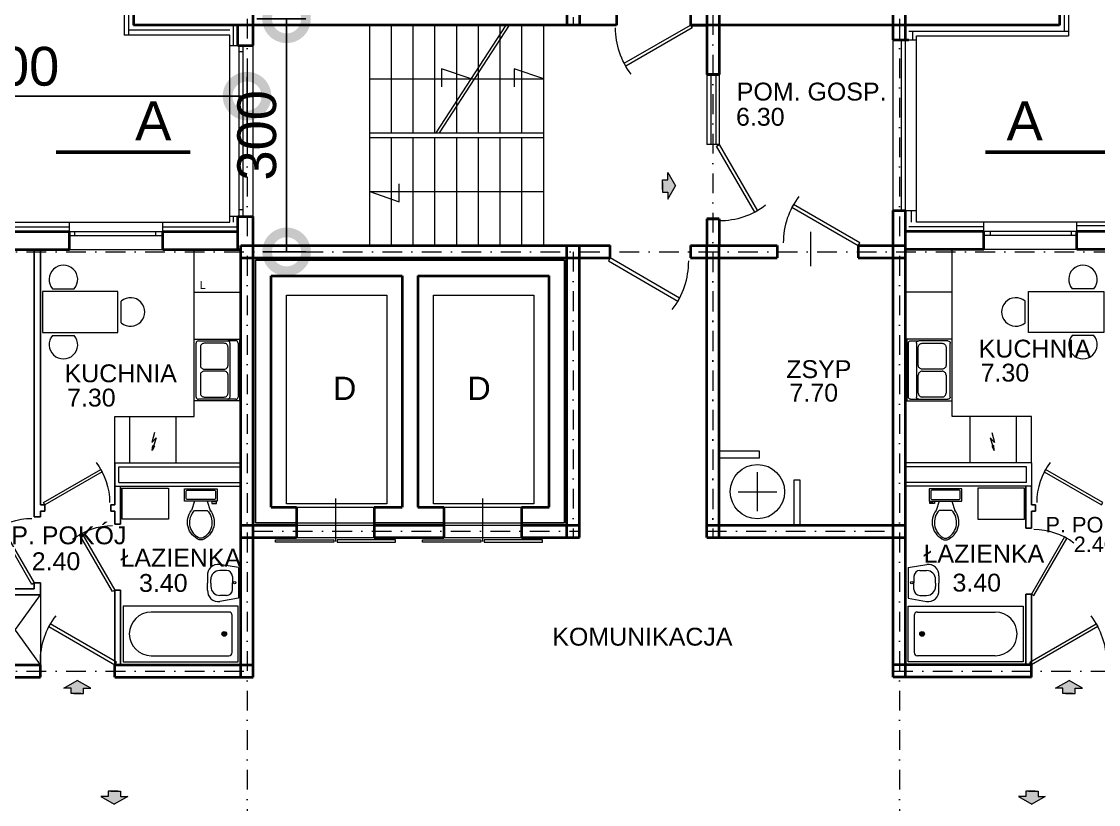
# Model space of a CAD drawing. Header units: millimetres. Extents: x 1319 to 32981, y -1505 to 15285.
# Drawn here: x 28264 to 29651, y 9442 to 10451 of the extents above; entities that cross this region are included whole.
import ezdxf

# ---------------------------------------------------------------- set-up
doc = ezdxf.new("R2010")
doc.units = ezdxf.units.MM
doc.header["$MEASUREMENT"] = 0
doc.header["$PDMODE"] = 2
doc.linetypes.add('DASHDOTX2', pattern=[50.8, 25.4, -12.7, 0, -12.7])
doc.layers.get('0').update_dxf_attribs({"lineweight": 5})
for name, color, linetype, lineweight in [('Ocieplenie', 6, 'Continuous', 5), ('Okna c.', 7, 'Continuous', 5), ('OPIS', 7, 'Continuous', 9), ('Osie', 1, 'DASHDOTX2', 5), ('Piony', 1, 'Continuous', 18), ('Scianki', 34, 'Continuous', 25), ('Urządzenia', 160, 'Continuous', 5), ('Widok', 7, 'Continuous', 9), ('Wymiary', 102, 'Continuous', 9), ('Wypełnienie', 7, 'Continuous', 5), ('Ściany k.', 7, 'Continuous', 35)]:
    doc.layers.add(name, color=color, linetype=linetype, lineweight=lineweight)
doc.styles.get("Standard").update_dxf_attribs({"font": 'ARIAL.TTF'})
doc.linetypes.add('BATTING', pattern='A,0.00254,-2.54,[134,ltypeshp.shx,S=2.54,R=0,X=-2.54,Y=0],-5.08,[134,ltypeshp.shx,S=2.54,R=180,X=2.54,Y=0],-2.54', length=10.16254)
doc.dimstyles.new('ISO-25', dxfattribs={"dimscale": 20, "dimtxt": 2.5, "dimasz": 5, "dimexe": 1.25, "dimexo": 0.625, "dimtad": 1, "dimtxsty": 'Standard', "dimblk": 'DOTSMALL', "dimcen": 2.5, "dimadec": 0, "dimazin": 0, "dimtfac": 1, "dimtmove": 0, "dimatfit": 3, "dimfxl": 0, "dimarcsym": 0})

# ---------------------------------------------------------------- blocks, each defined once
blk = doc.blocks.new('_DotSmall')
at = {"color": 0, "const_width": 0.5}
blk.add_lwpolyline([(-0.0625, 0, 1), (0.0625, 0, 1)], format="xyb", close=True, dxfattribs=at)
blk = doc.blocks.new('*D44')
at = {"layer": 'Defpoints', "color": 0}
for p in [(28554.2, 10354.7), (27954.2, 10281.1), (28554.2, 10283.1)]:
    blk.add_point(p, dxfattribs=at)
at = {"layer": 'Wymiary', "color": 0, "lineweight": -2}
for p, q in [((27954.2, 10293.6), (27954.2, 10379.7)), ((28554.2, 10295.6), (28554.2, 10379.7)), ((27954.2, 10354.7), (28554.2, 10354.7))]:
    blk.add_line(p, q, dxfattribs=at)
at = {"layer": 'Wymiary', "color": 0, "lineweight": -2, "xscale": 100, "yscale": 100, "zscale": 100, "rotation": 180}
blk.add_blockref('_DotSmall', (27954.2, 10354.7), dxfattribs=at)
at = {"layer": 'Wymiary', "color": 0, "lineweight": -2, "xscale": 100, "yscale": 100, "zscale": 100}
blk.add_blockref('_DotSmall', (28554.2, 10354.7), dxfattribs=at)
at = {"layer": 'Wymiary', "color": 0, "insert": (28254.2, 10392.8), "char_height": 50, "attachment_point": 5}
blk.add_mtext('600', dxfattribs=at)
blk = doc.blocks.new('Toilet - top')
for p, q in [((9.5, -6), (9.5, -2)), ((-10, -8.5), (-8, -8.5)), ((-10, -9.5), (-10, -8.5)), ((-7, -9.5), (-10, -9.5)), ((-8, -8.5), (-8, -8)), ((-7, -8), (-7, -9.5)), ((-4, -8), (-6, -14)), ((4, -8), (6, -14)), ((4, -14), (-4, -14))]:
    blk.add_line(p, q)
blk.add_lwpolyline([(10.5, -8), (10.5, 0), (-10.5, 0), (-10.5, -8)], close=True)
for points in [[(-9.5, -2), (-9.5, -6)], [(8.5, -1), (-8.5, -1)], [(-8.5, -7), (8.5, -7)]]:
    blk.add_lwpolyline(points)
for centre, radius, start, end in [((-8.62, -1.88), 0.884, 81.8699, 188.1301), ((-8.62, -6.12), 0.884, 171.8699, 278.1301), ((8.62, -1.88), 0.884, 351.8699, 98.1301), ((8.62, -6.12), 0.884, 261.8699, 8.1301), ((3.52, -21.58), 12.17, 141.46911, 247.97143), ((4.2, -21.82), 11.33, 136.36773, 238.94682), ((-3.52, -21.58), 12.17, 292.02843, 38.53071), ((-4.2, -21.82), 11.33, 301.05301, 43.63209), ((0, -27.88), 4, 245.73182, 294.26817), ((0, -29), 4, 254.86053, 285.13947)]:
    blk.add_arc(centre, radius, start, end)
blk = doc.blocks.new('Door - Right Hung 36 in.')
blk.add_lwpolyline([(-0.75, -1.3), (0, 0), (-31.18, 18), (-31.93, 16.7)], close=True)
blk.add_arc((0, 0), 36, 142.6899, 180)
blk = doc.blocks.new('*D60')
at = {"layer": 'Defpoints', "color": 0}
for p in [(28554.2, 10454.2), (28562.2, 10154.2), (28605.1, 10154.2)]:
    blk.add_point(p, dxfattribs=at)
at = {"layer": 'Wymiary', "color": 0, "lineweight": -2}
for p, q in [((28566.7, 10454.2), (28630.1, 10454.2)), ((28605.1, 10454.2), (28605.1, 10154.2)), ((28574.7, 10154.2), (28630.1, 10154.2))]:
    blk.add_line(p, q, dxfattribs=at)
at = {"layer": 'Wymiary', "color": 0, "lineweight": -2, "xscale": 100, "yscale": 100, "zscale": 100}
for p, rotation in [((28605.1, 10454.2), 90), ((28605.1, 10154.2), 270)]:
    blk.add_blockref('_DotSmall', p, dxfattribs=dict(at, rotation=rotation))
at = {"layer": 'Wymiary', "color": 0, "insert": (28567, 10304.2), "char_height": 50, "attachment_point": 5, "rotation": 90}
blk.add_mtext('300', dxfattribs=at)

msp = doc.modelspace()

# ---------------------------------------------------------------- hatches: boundary and pattern name
at = {"layer": 'Urządzenia'}
h = msp.add_hatch(color=256, dxfattribs=at)
h.dxf.hatch_style = 1
h.paths.add_polyline_path([(29095.988, 10256.382), (29095.988, 10247.032), (29089.121, 10247.032), (29089.121, 10234.642), (29089.121, 10231.128), (29095.988, 10231.128), (29095.988, 10221.777), (29105.867, 10239.08)])
h = msp.add_hatch(color=256, dxfattribs=at)
h.paths.add_polyline_path([(28335.639, 9601.904), (28318.336, 9592.024), (28327.687, 9592.024), (28327.687, 9585.158), (28340.077, 9585.158), (28343.591, 9585.158), (28343.591, 9592.024), (28352.941, 9592.024)])
h.paths.add_polyline_path([(28400.563, 9452.556), (28391.213, 9452.556), (28391.213, 9459.423), (28378.823, 9459.423), (28375.309, 9459.423), (28375.309, 9452.556), (28365.959, 9452.556), (28383.261, 9442.677)])
h = msp.add_hatch(color=256, dxfattribs=at)
h.dxf.hatch_style = 1
h.paths.add_polyline_path([(29612.704, 9601.904), (29595.402, 9592.024), (29604.752, 9592.024), (29604.752, 9585.158), (29617.142, 9585.158), (29620.656, 9585.158), (29620.656, 9592.024), (29630.007, 9592.024)])
msp.add_hatch(color=256, dxfattribs=at).paths.add_polyline_path([(29582.066, 9452.556), (29572.716, 9452.556), (29572.716, 9459.423), (29560.326, 9459.423), (29556.812, 9459.423), (29556.812, 9452.556), (29547.461, 9452.556), (29564.764, 9442.677)])

# ---------------------------------------------------------------- linework, layer by layer
at = {"layer": 'Ocieplenie'}
for p, q in [((28396.162, 10563.831), (28396.162, 10433.245)), ((29612.162, 10549.52), (29612.162, 10432.245)), ((28532.162, 10433.245), (28396.162, 10433.245)), ((28532.162, 10419.871), (28532.162, 10433.245)), ((29416.162, 10427.269), (29416.162, 10432.245)), ((29416.162, 10432.245), (29612.162, 10432.245)), ((28532.162, 10419.871), (28542.162, 10419.871)), ((29406.162, 10427.269), (29416.162, 10427.269)), ((29402.162, 10207.269), (29416.162, 10207.269)), ((29416.162, 10192.245), (29416.162, 10207.269)), ((28227.798, 10192.245), (28325.576, 10192.245)), ((28325.576, 10180.245), (28325.576, 10192.245)), ((28445.576, 10192.245), (28532.162, 10192.245)), ((28445.576, 10180.245), (28445.576, 10192.245)), ((28532.162, 10192.245), (28532.162, 10199.871)), ((28542.162, 10199.871), (28532.162, 10199.871)), ((29502.748, 10192.245), (29416.162, 10192.245)), ((29502.748, 10180.245), (29502.748, 10192.245)), ((29750.427, 10192.245), (29622.748, 10192.245)), ((29622.748, 10180.245), (29622.748, 10192.245))]:
    msp.add_line(p, q, dxfattribs=at)
at = {"layer": 'Ocieplenie', "linetype": 'BATTING', "ltscale": 0.5}
for p, q in [((28401.568, 10563.831), (28401.568, 10433.245)), ((29606.51, 10549.52), (29606.51, 10437.325)), ((28536.892, 10419.871), (28536.892, 10446.245)), ((28532.162, 10439.668), (28402.972, 10439.668)), ((29406.162, 10438.55), (29612.162, 10438.55)), ((29411.619, 10427.269), (29411.619, 10438.55)), ((29409.763, 10192.245), (29409.763, 10207.269)), ((28536.892, 10192.245), (28536.892, 10199.871)), ((28227.798, 10186.206), (28325.576, 10186.206)), ((28445.576, 10186.206), (28542.162, 10186.206)), ((29502.748, 10186.402), (29406.162, 10186.402)), ((29720.526, 10187.456), (29622.748, 10187.456))]:
    msp.add_line(p, q, dxfattribs=at)
at = {"layer": 'Okna c.'}
for p, q in [((28712.162, 10162.245), (28712.162, 10446.245)), ((28740.162, 10307.245), (28740.162, 10446.245)), ((28768.162, 10307.245), (28768.162, 10446.245)), ((28796.162, 10307.245), (28796.162, 10446.245)), ((28797.86, 10307.245), (28887.86, 10446.245)), ((28802.162, 10307.245), (28892.162, 10446.245)), ((28824.162, 10307.245), (28824.162, 10446.245)), ((28852.162, 10307.245), (28852.162, 10446.245)), ((28880.162, 10307.245), (28880.162, 10446.245)), ((28908.162, 10307.245), (28908.162, 10446.245)), ((28936.162, 10301.245), (28936.162, 10446.245)), ((28532.162, 10199.871), (28532.162, 10419.871)), ((28544.184, 10199.871), (28544.184, 10419.871)), ((28549.184, 10199.871), (28549.184, 10419.871)), ((28562.162, 10199.871), (28562.162, 10419.871)), ((29386.162, 10207.269), (29386.162, 10427.269)), ((29396.767, 10207.269), (29396.767, 10427.269)), ((29402.162, 10207.269), (29402.162, 10427.269)), ((29416.162, 10207.269), (29416.162, 10427.269)), ((28544.184, 10412.012), (28549.184, 10412.012)), ((28842.86, 10376.745), (28804.806, 10389.8)), ((28804.806, 10389.8), (28804.806, 10366.572)), ((28936.162, 10376.745), (28898.108, 10389.8)), ((28898.108, 10389.8), (28898.108, 10366.572)), ((28712.162, 10376.745), (28936.162, 10376.745)), ((29146.162, 10382.481), (29146.162, 10292.481)), ((29151.339, 10382.481), (29151.339, 10292.481)), ((29157.926, 10382.481), (29157.926, 10292.481)), ((29162.162, 10382.481), (29162.162, 10292.481)), ((28712.162, 10307.245), (28936.162, 10307.245)), ((28712.162, 10301.245), (28936.162, 10301.245)), ((28740.162, 10162.245), (28740.162, 10301.245)), ((28768.162, 10162.245), (28768.162, 10301.245)), ((28796.162, 10162.245), (28796.162, 10301.245)), ((28824.162, 10162.245), (28824.162, 10301.245)), ((28852.162, 10162.245), (28852.162, 10301.245)), ((28880.162, 10162.245), (28880.162, 10301.245)), ((28908.162, 10162.245), (28908.162, 10301.245)), ((28936.162, 10162.245), (28936.162, 10301.245)), ((29162.162, 10292.481), (29146.162, 10292.481)), ((28750.216, 10218.69), (28750.216, 10241.918)), ((28712.162, 10231.745), (28936.162, 10231.745)), ((28712.162, 10231.745), (28750.216, 10218.69)), ((28544.184, 10208.619), (28549.184, 10208.619)), ((28325.576, 10192.245), (28445.576, 10192.245)), ((29622.748, 10192.245), (29502.748, 10192.245)), ((28325.576, 10180.245), (28445.576, 10180.245)), ((28332.35, 10175.245), (28332.35, 10180.245)), ((28436.686, 10175.245), (28436.686, 10180.245)), ((29622.748, 10180.245), (29502.748, 10180.245)), ((29511.638, 10175.245), (29511.638, 10180.245)), ((29615.974, 10175.245), (29615.974, 10180.245)), ((28325.576, 10175.245), (28445.576, 10175.245)), ((29622.748, 10175.245), (29502.748, 10175.245)), ((28325.576, 10157.245), (28445.576, 10157.245)), ((29622.748, 10157.245), (29502.748, 10157.245))]:
    msp.add_line(p, q, dxfattribs=at)
at = {"layer": 'Osie'}
for p, q in [((28974.162, 11474.245), (28974.162, 10447.245)), ((29154.162, 10764.245), (29154.162, 9786.245)), ((28554.162, 10454.245), (28554.162, 8856.245)), ((29394.162, 10454.245), (29394.162, 8856.245)), ((27354.162, 10154.245), (29986.162, 10154.245)), ((28974.162, 10154.245), (28974.162, 9786.245)), ((29154.162, 10154.245), (29154.162, 9786.245)), ((28562.162, 9794.245), (28982.162, 9794.245)), ((29146.162, 9794.245), (29386.162, 9794.245)), ((29146.162, 9794.245), (29386.162, 9794.245)), ((27354.162, 9614.245), (28562.162, 9614.245)), ((29386.162, 9614.245), (30615.162, 9614.245))]:
    msp.add_line(p, q, dxfattribs=at)
at = {"layer": 'Piony'}
for p, q in [((28384.162, 9882.245), (28546.162, 9882.245)), ((28389.162, 9877.245), (28546.162, 9877.245)), ((28389.162, 9857.245), (28389.162, 9877.245)), ((29564.162, 9882.245), (29402.162, 9882.245)), ((29557.866, 9877.245), (29402.162, 9877.245)), ((29557.866, 9857.245), (29557.866, 9877.245)), ((29564.162, 9882.245), (29564.162, 9852.245)), ((28384.162, 9852.245), (28546.162, 9852.245)), ((28389.162, 9857.245), (28546.162, 9857.245)), ((29557.866, 9857.245), (29402.162, 9857.245)), ((29564.162, 9852.245), (29402.162, 9852.245))]:
    msp.add_line(p, q, dxfattribs=at)
at = {"layer": 'Scianki'}
for p, q in [((28280.162, 9812.699), (28280.162, 10157.245)), ((28288.162, 9828.245), (28288.162, 10157.245)), ((28565.162, 9805.245), (28565.162, 10143.245)), ((28565.162, 10143.245), (28963.162, 10143.245)), ((28963.162, 9805.245), (28963.162, 10143.245)), ((28384.162, 9828.245), (28384.162, 9882.245)), ((28391.162, 9803.334), (28391.162, 9852.245)), ((29557.162, 9798.334), (29557.162, 9852.245)), ((29564.162, 9828.208), (29564.162, 9852.245)), ((28288.162, 9828.245), (28294.031, 9828.245)), ((28288.162, 9820.245), (28294.031, 9820.245)), ((28288.162, 9812.699), (28288.162, 9820.245)), ((28294.031, 9820.245), (28294.031, 9828.245)), ((28379.031, 9820.245), (28379.031, 9828.245)), ((28379.031, 9828.245), (28384.162, 9828.245)), ((28379.031, 9820.245), (28384.162, 9820.245)), ((28384.162, 9803.334), (28384.162, 9820.245)), ((29569.293, 9828.208), (29564.162, 9828.208)), ((29564.162, 9798.334), (29564.162, 9820.208)), ((29569.293, 9820.208), (29564.162, 9820.208)), ((29569.293, 9820.208), (29569.293, 9828.208)), ((28280.162, 9812.699), (28280.162, 9814.61)), ((28280.162, 9812.699), (28288.162, 9812.699)), ((28565.162, 9805.245), (28617.97, 9805.245)), ((28717.97, 9805.245), (28807.51, 9805.245)), ((28907.51, 9805.245), (28963.162, 9805.245)), ((28384.162, 9803.334), (28391.162, 9803.334)), ((29564.162, 9798.334), (29557.162, 9798.334)), ((28280.162, 9720.245), (28280.162, 9727.699)), ((28280.162, 9727.699), (28288.162, 9727.699)), ((28288.162, 9712.245), (28288.162, 9727.699)), ((28215.162, 9720.245), (28280.162, 9720.245)), ((28223.162, 9712.245), (28288.162, 9712.245)), ((28384.162, 9718.334), (28391.162, 9718.334)), ((28384.162, 9622.245), (28384.162, 9718.334)), ((28391.162, 9622.245), (28391.162, 9718.334)), ((29557.162, 9622.245), (29557.162, 9713.334)), ((29564.162, 9713.334), (29557.162, 9713.334)), ((29564.162, 9622.245), (29564.162, 9713.334))]:
    msp.add_line(p, q, dxfattribs=at)
at = {"layer": 'Urządzenia'}
for p, q in [((29095.988, 10247.032), (29095.988, 10256.382)), ((29095.988, 10256.382), (29105.867, 10239.08)), ((29089.121, 10247.032), (29095.988, 10247.032)), ((29089.121, 10234.642), (29089.121, 10247.032)), ((29089.121, 10243.518), (29089.121, 10231.128)), ((29095.988, 10221.777), (29105.867, 10239.08)), ((29089.121, 10231.128), (29095.988, 10231.128)), ((29095.988, 10231.128), (29095.988, 10221.777)), ((29279.599, 10179.88), (29279.599, 10135.778)), ((28486.162, 9942.245), (28486.162, 10157.245)), ((29462.162, 9942.245), (29462.162, 10157.245)), ((28303.765, 10106.626), (28331.792, 10106.626)), ((28486.162, 10102.245), (28546.162, 10102.245)), ((29462.162, 10102.245), (29402.162, 10102.245)), ((29644.558, 10106.626), (29616.531, 10106.626)), ((28392.334, 10062.668), (28392.334, 10090.695)), ((29555.989, 10062.668), (29555.989, 10090.695)), ((28303.765, 10046.551), (28331.792, 10046.551)), ((28486.162, 10041.54), (28545.633, 10041.54)), ((28486.162, 9962.245), (28486.162, 10041.54)), ((28544.642, 10041.54), (28544.642, 9962.245)), ((28545.633, 10041.54), (28545.633, 9962.245)), ((29462.162, 10041.54), (29402.69, 10041.54)), ((29402.69, 10041.54), (29402.69, 9962.245)), ((29403.681, 10041.54), (29403.681, 9962.245)), ((29462.162, 9962.245), (29462.162, 10041.54)), ((29644.558, 10046.551), (29616.531, 10046.551)), ((28488.641, 9967.201), (28488.641, 10036.584)), ((28491.614, 10039.558), (28529.279, 10039.558)), ((28494.092, 10031.38), (28494.092, 10008.087)), ((28524.819, 10036.337), (28499.047, 10036.337)), ((28539.687, 10039.558), (28529.279, 10039.558)), ((28529.774, 10008.087), (28529.774, 10031.38)), ((28532.252, 10036.584), (28532.252, 9967.201)), ((28542.66, 10036.584), (28542.66, 9967.201)), ((29405.664, 10036.584), (29405.664, 9967.201)), ((29408.637, 10039.558), (29419.045, 10039.558)), ((29416.071, 10036.584), (29416.071, 9967.201)), ((29418.549, 10008.087), (29418.549, 10031.38)), ((29456.709, 10039.558), (29419.045, 10039.558)), ((29423.505, 10036.337), (29449.276, 10036.337)), ((29454.232, 10031.38), (29454.232, 10008.087)), ((29459.683, 9967.201), (29459.683, 10036.584)), ((28499.047, 10003.132), (28524.819, 10003.132)), ((28524.819, 10000.39), (28499.047, 10000.39)), ((29449.276, 10003.132), (29423.505, 10003.132)), ((29423.505, 10000.39), (29449.276, 10000.39)), ((28494.092, 9995.434), (28494.092, 9972.141)), ((28529.774, 9972.141), (28529.774, 9995.434)), ((29418.549, 9972.141), (29418.549, 9995.434)), ((29454.232, 9995.434), (29454.232, 9972.141)), ((28545.633, 9962.245), (28486.162, 9962.245)), ((28539.687, 9964.228), (28491.614, 9964.228)), ((28499.047, 9967.185), (28524.819, 9967.185)), ((29402.69, 9962.245), (29462.162, 9962.245)), ((29408.637, 9964.228), (29456.709, 9964.228)), ((29449.276, 9967.185), (29423.505, 9967.185)), ((28384.162, 9882.245), (28384.162, 9942.245)), ((28384.162, 9942.245), (28486.162, 9942.245)), ((28403.162, 9882.245), (28403.162, 9942.245)), ((28463.162, 9882.245), (28463.162, 9942.245)), ((29564.162, 9942.245), (29462.162, 9942.245)), ((29485.162, 9882.245), (29485.162, 9942.245)), ((29545.162, 9882.245), (29545.162, 9942.245)), ((29564.162, 9882.245), (29564.162, 9942.245)), ((28434.881, 9921.475), (28431.724, 9908.547)), ((29513.442, 9921.475), (29516.6, 9908.547)), ((28431.724, 9908.547), (28437.408, 9914.538)), ((28437.408, 9914.538), (28432.04, 9898.458)), ((28432.04, 9898.458), (28432.698, 9904.715)), ((28435.236, 9903.764), (28432.04, 9898.458)), ((28432.698, 9904.715), (28435.236, 9903.764)), ((29510.916, 9914.538), (29516.284, 9898.458)), ((29516.6, 9908.547), (29510.916, 9914.538)), ((29515.626, 9904.715), (29513.088, 9903.764)), ((29513.088, 9903.764), (29516.284, 9898.458)), ((29516.284, 9898.458), (29515.626, 9904.715)), ((29211.401, 9820.245), (29211.401, 9870.245)), ((29211.401, 9820.245), (29211.401, 9870.245)), ((28667.97, 9836.629), (28667.97, 9781.032)), ((28857.51, 9836.629), (28857.51, 9781.032)), ((29186.401, 9845.245), (29236.401, 9845.245)), ((29186.401, 9845.245), (29236.401, 9845.245)), ((28617.97, 9825.245), (28717.97, 9825.245)), ((28807.51, 9825.245), (28907.51, 9825.245)), ((28617.97, 9805.245), (28717.97, 9805.245)), ((28807.51, 9805.245), (28907.51, 9805.245)), ((28617.97, 9802.245), (28717.97, 9802.245)), ((28807.51, 9802.245), (28907.51, 9802.245)), ((28617.97, 9786.245), (28717.97, 9786.245)), ((28807.51, 9786.245), (28907.51, 9786.245)), ((28543.002, 9747.43), (28518.985, 9751.423)), ((29405.322, 9747.43), (29429.338, 9751.423)), ((28503.401, 9736.772), (28503.28, 9727.635)), ((28527.656, 9743.778), (28519.016, 9743.743)), ((28535.368, 9736.129), (28535.402, 9727.766)), ((28543.002, 9747.43), (28543.002, 9708.137)), ((29405.322, 9747.43), (29405.322, 9708.137)), ((29412.956, 9736.129), (29412.922, 9727.766)), ((29420.667, 9743.778), (29429.307, 9743.743)), ((29444.922, 9736.772), (29445.044, 9727.635)), ((28503.476, 9718.5), (28503.28, 9727.635)), ((28507.562, 9727.653), (28507.544, 9732.176)), ((28507.562, 9727.653), (28507.581, 9723.13)), ((28535.436, 9719.403), (28535.402, 9727.766)), ((29412.888, 9719.403), (29412.922, 9727.766)), ((29440.761, 9727.653), (29440.743, 9723.13)), ((29440.761, 9727.653), (29440.78, 9732.176)), ((29444.848, 9718.5), (29445.044, 9727.635)), ((28288.162, 9622.245), (28223.162, 9712.245)), ((28223.162, 9622.245), (28288.162, 9712.245)), ((28288.162, 9712.245), (28288.162, 9677.613)), ((28527.787, 9711.692), (28519.147, 9711.657)), ((28543.002, 9708.137), (28519.179, 9703.977)), ((29405.322, 9708.137), (29429.145, 9703.977)), ((29420.536, 9711.692), (29429.176, 9711.657)), ((28288.162, 9677.613), (28288.162, 9622.245)), ((28526.883, 9662.045), (28522.883, 9662.045)), ((28524.883, 9664.045), (28524.883, 9660.045)), ((29421.441, 9662.045), (29425.441, 9662.045)), ((29423.441, 9664.045), (29423.441, 9660.045)), ((28318.336, 9592.024), (28335.639, 9601.904)), ((28352.941, 9592.024), (28335.639, 9601.904)), ((29595.402, 9592.024), (29612.704, 9601.904)), ((29630.007, 9592.024), (29612.704, 9601.904)), ((28327.687, 9592.024), (28318.336, 9592.024)), ((28327.687, 9585.158), (28327.687, 9592.024)), ((28340.077, 9585.158), (28327.687, 9585.158)), ((28331.201, 9585.158), (28343.591, 9585.158)), ((28343.591, 9585.158), (28343.591, 9592.024)), ((28343.591, 9592.024), (28352.941, 9592.024)), ((29604.752, 9592.024), (29595.402, 9592.024)), ((29604.752, 9585.158), (29604.752, 9592.024)), ((29617.142, 9585.158), (29604.752, 9585.158)), ((29608.266, 9585.158), (29620.656, 9585.158)), ((29620.656, 9592.024), (29630.007, 9592.024)), ((29620.656, 9585.158), (29620.656, 9592.024)), ((28375.309, 9459.423), (28375.309, 9452.556)), ((28387.699, 9459.423), (28375.309, 9459.423)), ((28378.823, 9459.423), (28391.213, 9459.423)), ((28391.213, 9459.423), (28391.213, 9452.556)), ((29556.812, 9459.423), (29556.812, 9452.556)), ((29569.202, 9459.423), (29556.812, 9459.423)), ((29560.326, 9459.423), (29572.716, 9459.423)), ((29572.716, 9459.423), (29572.716, 9452.556)), ((28365.959, 9452.556), (28383.261, 9442.677)), ((28375.309, 9452.556), (28365.959, 9452.556)), ((28400.563, 9452.556), (28383.261, 9442.677)), ((28391.213, 9452.556), (28400.563, 9452.556)), ((29556.812, 9452.556), (29547.461, 9452.556)), ((29547.461, 9452.556), (29564.764, 9442.677)), ((29582.066, 9452.556), (29564.764, 9442.677)), ((29572.716, 9452.556), (29582.066, 9452.556))]:
    msp.add_line(p, q, dxfattribs=at)
for points in [[(28290.678, 10050.224), (28387.678, 10050.224), (28387.678, 10103.224), (28290.678, 10103.224)], [(28605.229, 10098.222), (28734.341, 10098.222), (28734.341, 9829.827), (28605.229, 9829.827)], [(28794.229, 10098.222), (28923.341, 10098.222), (28923.341, 9829.827), (28794.229, 9829.827)], [(29657.646, 10050.224), (29560.646, 10050.224), (29560.646, 10103.224), (29657.646, 10103.224)], [(28393.231, 9849.939), (28453.231, 9849.939), (28453.231, 9809.939), (28393.231, 9809.939)], [(29555.093, 9849.939), (29495.093, 9849.939), (29495.093, 9809.939), (29555.093, 9809.939)], [(28590.771, 9783.251), (28665.844, 9783.251), (28665.844, 9780.204), (28590.771, 9780.204)], [(28745.169, 9783.251), (28670.097, 9783.251), (28670.097, 9780.204), (28745.169, 9780.204)], [(28780.311, 9783.251), (28855.383, 9783.251), (28855.383, 9780.204), (28780.311, 9780.204)], [(28934.709, 9783.251), (28859.637, 9783.251), (28859.637, 9780.204), (28934.709, 9780.204)], [(28542.883, 9626.045), (28542.883, 9698.045), (28394.62, 9698.045), (28394.62, 9626.045)], [(29405.441, 9626.045), (29405.441, 9698.045), (29553.704, 9698.045), (29553.704, 9626.045)]]:
    msp.add_lwpolyline(points, close=True, dxfattribs=at)
for points in [[(28530.883, 9690.045), (28430.62, 9690.045)], [(28534.883, 9638.045), (28534.883, 9686.045)], [(29413.441, 9638.045), (29413.441, 9686.045)], [(29417.441, 9690.045), (29517.704, 9690.045)], [(28430.62, 9634.045), (28530.883, 9634.045)], [(29517.704, 9634.045), (29417.441, 9634.045)]]:
    msp.add_lwpolyline(points, dxfattribs=at)
for centre, radius in [((29211.401, 9845.245), 35), ((28538.179, 9728.055), 1.634), ((29410.145, 9728.055), 1.634), ((28524.883, 9662.045), 3), ((28524.883, 9662.045), 2), ((29423.441, 9662.045), 3), ((29423.441, 9662.045), 2)]:
    msp.add_circle(centre, radius, dxfattribs=at)
for centre, radius, start, end in [((28317.779, 10118.525), 18.384, 319.664431, 220.335569), ((29630.545, 10118.525), 18.384, 319.664431, 220.335569), ((28404.234, 10076.682), 18.384, 229.664431, 130.335569), ((29544.09, 10076.682), 18.384, 49.664431, 310.335569), ((28317.779, 10034.652), 18.384, 139.664431, 40.335569), ((29630.545, 10034.652), 18.384, 139.664431, 40.335569), ((28491.614, 10036.584), 2.973, 90.003744, 180.002744), ((28499.047, 10031.38), 4.956, 89.995848, 180), ((28524.819, 10031.38), 4.956, 0.00133, 90.001749), ((28529.279, 10036.584), 2.974, 359.997259, 89.994154), ((28539.687, 10036.584), 2.973, 359.997259, 90.004071), ((28499.047, 9995.434), 4.956, 89.995848, 180), ((28499.047, 10008.087), 4.955, 180, 270.004176), ((28524.819, 10008.087), 4.956, 269.998268, 0.000852), ((28524.819, 9995.434), 4.956, 0.00133, 90.001749), ((29423.505, 9995.434), 4.956, 89.998251, 179.99867), ((29449.276, 9995.434), 4.956, 0, 90.004152), ((28499.047, 9972.141), 4.955, 180, 270.004176), ((28524.819, 9972.141), 4.956, 269.998268, 0.000852), ((29423.505, 9972.141), 4.956, 179.999148, 270.001732), ((29449.276, 9972.141), 4.955, 269.995824, 0), ((28491.614, 9967.201), 2.974, 180.000917, 269.996266), ((28529.279, 9967.201), 2.974, 270.005856, 359.99909), ((28539.687, 9967.201), 2.974, 269.995911, 359.99909), ((28516.713, 9738.226), 13.391, 80.229424, 186.234888), ((29431.611, 9738.226), 13.391, 353.765112, 99.770576), ((28519.064, 9732.223), 11.52, 90.233878, 180.233878), ((28527.688, 9736.098), 7.68, 0.233878, 90.233878), ((29420.636, 9736.098), 7.68, 89.766122, 179.766122), ((29429.26, 9732.223), 11.52, 359.766122, 89.766122), ((28519.1, 9723.177), 11.52, 180.233878, 270.233878), ((29429.223, 9723.177), 11.52, 269.766122, 359.766122), ((28516.799, 9717.154), 13.391, 174.232869, 280.238333), ((28527.756, 9719.372), 7.68, 270.233878, 0.233878), ((29420.567, 9719.372), 7.68, 179.766122, 269.766122), ((29431.525, 9717.154), 13.391, 259.761667, 5.767131), ((28430.62, 9662.045), 28, 90, 270), ((28531.383, 9686.545), 3.536, 351.8699, 98.1301), ((29416.941, 9686.545), 3.536, 81.8699, 188.1301), ((29416.941, 9686.545), 3.536, 81.8699, 188.1301), ((29517.704, 9662.045), 28, 270, 90), ((28531.383, 9637.545), 3.536, 261.8699, 8.1301), ((29416.941, 9637.545), 3.536, 171.8699, 278.1301)]:
    msp.add_arc(centre, radius, start, end, dxfattribs=at)
at = {"layer": 'Urządzenia', "extrusion": (0, 0, -1)}
for centre, major_axis, start_param, end_param in [((29408.637, 10036.584), (2.102, 2.102), 3.92694298, 5.4978582), ((29419.045, 10036.584), (-2.103, 2.103), 5.4977393, 7.06848144), ((29423.505, 10031.38), (3.504, 3.504), 3.92701403, 5.49781767), ((29449.276, 10031.38), (3.504, 3.504), -0.78547063, 0.78539816), ((29456.709, 10036.584), (-2.103, 2.103), 0.78546351, 2.35624238), ((29423.505, 10008.087), (3.504, 3.504), 2.35616426, 3.92700569), ((29449.276, 10008.087), (3.504, 3.504), 0.78539816, 2.35626738), ((29408.637, 9967.201), (-2.103, 2.103), 3.92691945, 5.49777126), ((29419.045, 9967.201), (-2.103, 2.103), 3.92709302, 5.49777126), ((29456.709, 9967.201), (-2.103, 2.103), 2.35621049, 3.92692565)]:
    msp.add_ellipse(centre, major_axis=major_axis, ratio=1, start_param=start_param, end_param=end_param, dxfattribs=at)
at = {"layer": 'Widok', "lineweight": 50}
for p, q in [((28480.902, 10282.368), (28308.458, 10282.368)), ((29665.028, 10282.368), (29505.075, 10282.368))]:
    msp.add_line(p, q, dxfattribs=at)
at = {"layer": 'Widok'}
msp.add_line((29402.162, 10207.269), (29386.162, 10207.269), dxfattribs=at)
at = {"layer": 'Wypełnienie'}
for points in [[(29162.162, 9889.041), (29213.914, 9889.041), (29213.914, 9897.279), (29162.162, 9897.279)], [(29266.331, 9802.245), (29266.331, 9860.209), (29258.093, 9860.209), (29258.093, 9802.245)]]:
    msp.add_lwpolyline(points, dxfattribs=at)
at = {"layer": 'Ściany k.'}
for p, q in [((29162.162, 10764.245), (29162.162, 10446.245)), ((29146.162, 10748.245), (29146.162, 10446.245)), ((28408.162, 10563.831), (28408.162, 10446.245)), ((28966.162, 10543.956), (28966.162, 10446.245)), ((28982.162, 10543.956), (28982.162, 10446.245)), ((29600.162, 10549.52), (29600.162, 10446.245)), ((28562.162, 10419.871), (28562.162, 10462.245)), ((29030.107, 10462.245), (29030.107, 10446.245)), ((29125.107, 10462.245), (29125.107, 10446.245)), ((29386.162, 10427.269), (29386.162, 10462.245)), ((29402.162, 10427.269), (29402.162, 10462.245)), ((29030.107, 10446.245), (28408.162, 10446.245)), ((28542.162, 10419.871), (28542.162, 10446.245)), ((28562.162, 10442.245), (28562.162, 10447.245)), ((29154.162, 10446.245), (29125.107, 10446.245)), ((29125.107, 10446.245), (29146.162, 10446.245)), ((29146.162, 10446.245), (29146.162, 10382.481)), ((29600.162, 10446.245), (29154.162, 10446.245)), ((29162.162, 10446.245), (29162.162, 10382.481)), ((28542.162, 10419.871), (28562.162, 10419.871)), ((29386.162, 10427.269), (29406.162, 10427.269)), ((29146.162, 10382.481), (29162.162, 10382.481)), ((29162.162, 10382.481), (29146.162, 10382.481)), ((29386.162, 10207.269), (29402.162, 10207.269)), ((29386.162, 10162.245), (29386.162, 10207.269)), ((29402.162, 9606.245), (29402.162, 10207.269)), ((28542.162, 10157.245), (28542.162, 10199.871)), ((28542.162, 10199.871), (28562.162, 10199.871)), ((28562.162, 9786.245), (28562.162, 10199.871)), ((29146.162, 10196.481), (29146.162, 10162.245)), ((29146.162, 10196.481), (29162.162, 10196.481)), ((29162.162, 10196.481), (29146.162, 10196.481)), ((29146.162, 10196.481), (29146.162, 10162.245)), ((29162.162, 10196.481), (29162.162, 10162.245)), ((29162.162, 10196.481), (29162.162, 10162.245)), ((28227.798, 10180.245), (28325.576, 10180.245)), ((28325.576, 10157.245), (28325.576, 10180.245)), ((28445.576, 10180.245), (28542.162, 10180.245)), ((28445.576, 10157.245), (28445.576, 10180.245)), ((29502.748, 10180.245), (29402.162, 10180.245)), ((29502.748, 10157.245), (29502.748, 10180.245)), ((29720.526, 10180.245), (29622.748, 10180.245)), ((29622.748, 10157.245), (29622.748, 10180.245)), ((28227.798, 10157.245), (28325.576, 10157.245)), ((28445.576, 10157.245), (28546.162, 10157.245)), ((28546.162, 9606.245), (28546.162, 10162.245)), ((28546.162, 10162.245), (29021.626, 10162.245)), ((28966.162, 9786.245), (28966.162, 10162.245)), ((28982.162, 9786.245), (28982.162, 10162.245)), ((29021.626, 10146.245), (29021.626, 10162.245)), ((29125.107, 10162.245), (29125.107, 10146.245)), ((29125.107, 10162.245), (29146.162, 10162.245)), ((29146.162, 9786.245), (29146.162, 10162.245)), ((29146.162, 10162.245), (29236.783, 10162.245)), ((29162.162, 9786.245), (29162.162, 10162.245)), ((29236.783, 10162.245), (29236.783, 10146.245)), ((29341.201, 10162.245), (29386.162, 10162.245)), ((29341.201, 10162.245), (29341.201, 10146.245)), ((29341.201, 10162.245), (29402.162, 10162.245)), ((29386.162, 9802.245), (29386.162, 10162.245)), ((29502.748, 10157.245), (29402.162, 10157.245)), ((29720.526, 10157.245), (29622.748, 10157.245)), ((28546.162, 10146.245), (29021.626, 10146.245)), ((29125.107, 10146.245), (29146.162, 10146.245)), ((29146.162, 9786.245), (29146.162, 10146.245)), ((29146.162, 10146.245), (29236.783, 10146.245)), ((29162.162, 9802.245), (29162.162, 10146.245)), ((29341.201, 10146.245), (29386.162, 10146.245)), ((29341.201, 10146.245), (29402.162, 10146.245)), ((28585.162, 9825.245), (28585.162, 10123.245)), ((28585.162, 10123.245), (28754.162, 10123.245)), ((28754.162, 10123.245), (28754.162, 9825.245)), ((28774.162, 10123.245), (28774.162, 9825.245)), ((28774.162, 10123.245), (28943.162, 10123.245)), ((28943.162, 9825.245), (28943.162, 10123.245)), ((28585.162, 9825.245), (28617.97, 9825.245)), ((28617.97, 9825.245), (28617.97, 9786.245)), ((28717.97, 9825.245), (28754.162, 9825.245)), ((28717.97, 9825.245), (28717.97, 9786.245)), ((28774.162, 9825.245), (28807.51, 9825.245)), ((28807.51, 9825.245), (28807.51, 9786.245)), ((28907.51, 9825.245), (28943.162, 9825.245)), ((28907.51, 9825.245), (28907.51, 9786.245)), ((28546.162, 9802.245), (28617.97, 9802.245)), ((28717.97, 9802.245), (28807.51, 9802.245)), ((28907.51, 9802.245), (28982.162, 9802.245)), ((29146.162, 9802.245), (29402.162, 9802.245)), ((29162.162, 9802.245), (29386.162, 9802.245)), ((29386.162, 9606.245), (29386.162, 9802.245)), ((28546.162, 9786.245), (28617.97, 9786.245)), ((28562.162, 9606.245), (28562.162, 9786.245)), ((28717.97, 9786.245), (28807.51, 9786.245)), ((28907.51, 9786.245), (28982.162, 9786.245)), ((29146.162, 9786.245), (29402.162, 9786.245)), ((29146.162, 9786.245), (29386.162, 9786.245)), ((27963.162, 9622.245), (28288.162, 9622.245)), ((28288.162, 9606.245), (28288.162, 9622.245)), ((28384.162, 9622.245), (28562.162, 9622.245)), ((28384.162, 9606.245), (28384.162, 9622.245)), ((29564.162, 9622.245), (29386.162, 9622.245)), ((29564.162, 9606.245), (29564.162, 9622.245)), ((27784.162, 9606.245), (28288.162, 9606.245)), ((28384.162, 9606.245), (28562.162, 9606.245)), ((29564.162, 9606.245), (29386.162, 9606.245))]:
    msp.add_line(p, q, dxfattribs=at)

# ---------------------------------------------------------------- block references
for p, xscale, yscale, zscale, rotation in [((29127.16, 10442.689), -2.7376, 2.7376, 2.7376, 180), ((29162.162, 10292.481), -2.7376, 2.7376, 2.7376, 270), ((29019.47, 10142.511), 2.87448, 2.87448, 2.87448, 180), ((28277.096, 9725.929), -2.36, 2.36, 2.36, 90), ((28381.096, 9716.564), -2.36, 2.36, 2.36, 90), ((29567.227, 9711.564), 2.36, 2.36, 2.36, 270)]:
    msp.add_blockref('Door - Right Hung 36 in.', p, dxfattribs=dict(xscale=xscale, yscale=yscale, zscale=zscale, rotation=rotation))
for p, xscale, yscale, zscale in [((29343.255, 10165.801), 2.7376, 2.7376, 2.7376), ((28292.261, 9831.311), -2.36, 2.36, 2.36), ((29656.063, 9831.311), 2.36, 2.36, 2.36), ((28386.215, 9625.801), 2.7376, 2.7376, 2.7376), ((29562.109, 9625.801), -2.7376, 2.7376, 2.7376)]:
    msp.add_blockref('Door - Right Hung 36 in.', p, dxfattribs=dict(xscale=xscale, yscale=yscale, zscale=zscale))
at = {"layer": 'Urządzenia', "yscale": 2, "zscale": 2}
for p, xscale in [((28494.753, 9849.145), -2), ((29453.571, 9849.145), 2)]:
    msp.add_blockref('Toilet - top', p, dxfattribs=dict(at, xscale=xscale))

# ---------------------------------------------------------------- texts
at = {"lineweight": 18}
msp.add_text('L', height=10, dxfattribs=at).set_placement((28493.338, 10106.452))
at = {"layer": 'OPIS', "width": 285.9913, "attachment_point": 1}
for s, insert, char_height in [('{\\fArial|b0|i0|c238|p34;A}', (28410.176, 10347.9), 50), ('{\\fArial|b0|i0|c238|p34;A}', (29532.225, 10347.9), 50), ('{\\fArial|b0|i0|c238|p34;D}', (28664.696, 9993.353), 30), ('{\\fArial|b0|i0|c238|p34;D}', (28837.699, 9993.353), 30)]:
    msp.add_mtext(s, dxfattribs=dict(at, insert=insert, char_height=char_height))
at = {"layer": 'Wypełnienie'}
for s, height, p in [('POM. GOSP.', 23, (29184.823, 10349.045)), ('6.30', 23, (29183.856, 10316.583)), ('KUCHNIA', 23, (29496.402, 10018.03)), ('ZSYP', 23, (29248.518, 9991.589)), ('KUCHNIA', 23, (28319.212, 9986.204)), ('7.30', 23, (29498.806, 9987.101)), ('7.70', 23, (29252.739, 9961.266)), ('7.30', 23, (28322.492, 9954.943)), ('P. POKÓJ', 20, (29582.329, 9792.732)), ('P. POKÓJ', 23, (28250.663, 9777.55)), ('ŁAZIENKA', 23, (29425.289, 9754.016)), ('2.40', 20, (29618.679, 9767.442)), ('2.40', 23, (28277.018, 9744.191)), ('ŁAZIENKA', 23, (28391.251, 9748.774)), ('3.40', 23, (28415.118, 9716.228)), ('3.40', 23, (29462.547, 9716.638)), ('KOMUNIKACJA', 23, (28947.272, 9647.02))]:
    msp.add_text(s, height=height, dxfattribs=at).set_placement(p)

# ---------------------------------------------------------------- dimensions: what is measured, and where the dimension line sits
at = {"layer": 'Wymiary'}
dim = msp.add_linear_dim(base=(28605.088, 10154.245), p1=(28554.162, 10454.245), p2=(28562.162, 10154.245), angle=90, dimstyle='ISO-25', override={"dimtmove": 1}, dxfattribs=at)
dim.commit()
dim.dimension.update_dxf_attribs({"geometry": '*D60', "text_midpoint": (28567.042, 10304.245)})
dim = msp.add_linear_dim(base=(28554.162, 10354.733), p1=(27954.162, 10281.082), p2=(28554.162, 10283.072), dimstyle='ISO-25', override={"dimtmove": 1}, dxfattribs=at)
dim.commit()
dim.dimension.update_dxf_attribs({"geometry": '*D44', "text_midpoint": (28254.162, 10392.761)})

doc.saveas('drawing.dxf')
